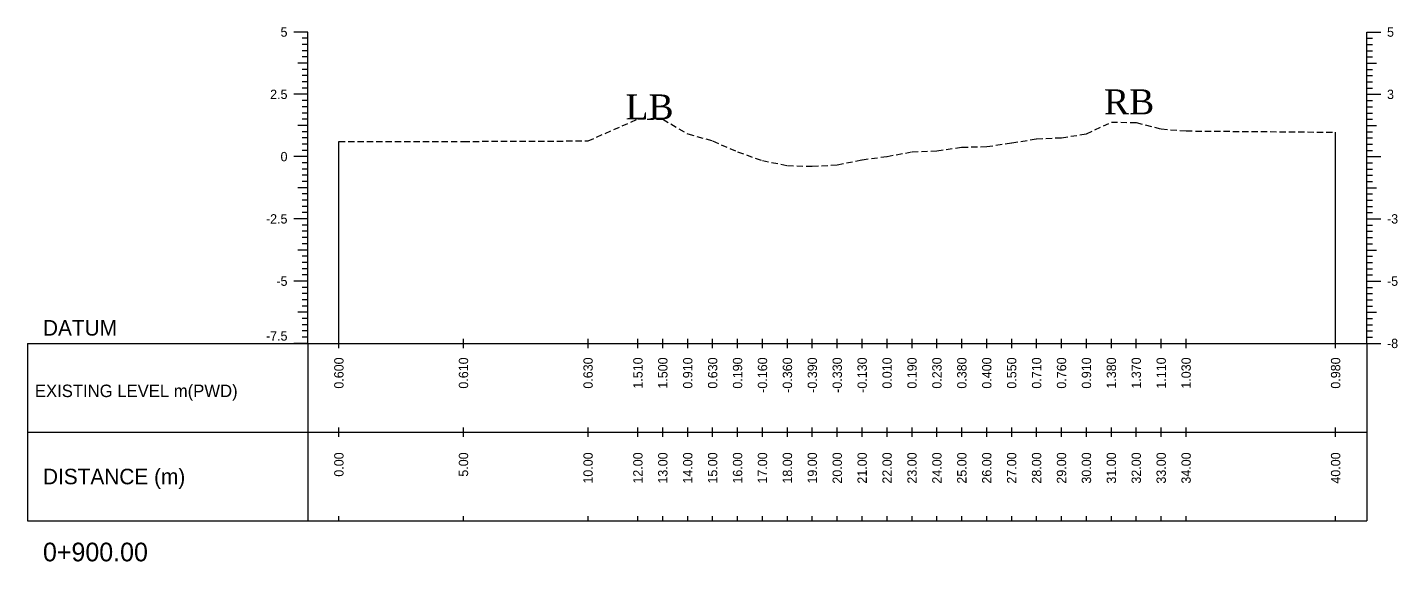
# Model space of a CAD drawing. Header units: inches. Extents: x -603 to 646, y -2572 to -1030.
# Drawn here: x 589.3 to 644.3, y -1222.6 to -1201.2 of the extents above; entities that cross this region are included whole.
import ezdxf
from ezdxf.enums import TextEntityAlignment as Align

# ---------------------------------------------------------------- set-up
doc = ezdxf.new("R2010")
doc.units = ezdxf.units.IN
doc.header["$MEASUREMENT"] = 0
doc.linetypes.add('HIDDEN', pattern=[0.375, 0.25, -0.125])
doc.layers.add('CS_Drawing', color=7, linetype='Continuous')
doc.layers.add('GL', color=3, linetype='HIDDEN')
doc.styles.add('romans', font='romans.shx')

msp = doc.modelspace()

# ---------------------------------------------------------------- linework, layer by layer
at = {"layer": 'CS_Drawing'}
for p, q in [((600.586, -1201.363), (600.024, -1201.363)), ((600.586, -1201.363), (600.192, -1201.363)), ((600.586, -1201.363), (600.361, -1201.363)), ((600.586, -1213.863), (600.586, -1201.363)), ((643.086, -1201.363), (643.649, -1201.363)), ((643.086, -1201.363), (643.48, -1201.363)), ((643.086, -1201.363), (643.311, -1201.363)), ((643.086, -1213.863), (643.086, -1201.363)), ((600.586, -1201.613), (600.361, -1201.613)), ((600.586, -1201.863), (600.361, -1201.863)), ((643.086, -1201.613), (643.311, -1201.613)), ((643.086, -1201.863), (643.311, -1201.863)), ((600.586, -1202.113), (600.361, -1202.113)), ((600.586, -1202.363), (600.361, -1202.363)), ((643.086, -1202.113), (643.311, -1202.113)), ((643.086, -1202.363), (643.311, -1202.363)), ((600.586, -1202.613), (600.192, -1202.613)), ((600.586, -1202.613), (600.361, -1202.613)), ((600.586, -1202.863), (600.361, -1202.863)), ((600.586, -1203.113), (600.361, -1203.113)), ((643.086, -1202.613), (643.48, -1202.613)), ((643.086, -1202.613), (643.311, -1202.613)), ((643.086, -1202.863), (643.311, -1202.863)), ((643.086, -1203.113), (643.311, -1203.113)), ((600.586, -1203.363), (600.361, -1203.363)), ((600.586, -1203.613), (600.361, -1203.613)), ((643.086, -1203.363), (643.311, -1203.363)), ((643.086, -1203.613), (643.311, -1203.613)), ((600.586, -1203.863), (600.024, -1203.863)), ((600.586, -1203.863), (600.192, -1203.863)), ((600.586, -1203.863), (600.361, -1203.863)), ((600.586, -1204.113), (600.361, -1204.113)), ((643.086, -1203.863), (643.649, -1203.863)), ((643.086, -1203.863), (643.48, -1203.863)), ((643.086, -1203.863), (643.311, -1203.863)), ((643.086, -1204.113), (643.311, -1204.113)), ((600.586, -1204.363), (600.361, -1204.363)), ((600.586, -1204.613), (600.361, -1204.613)), ((643.086, -1204.363), (643.311, -1204.363)), ((643.086, -1204.613), (643.311, -1204.613)), ((600.586, -1205.113), (600.192, -1205.113)), ((600.586, -1204.863), (600.361, -1204.863)), ((600.586, -1205.113), (600.361, -1205.113)), ((643.086, -1204.863), (643.311, -1204.863)), ((643.086, -1205.113), (643.48, -1205.113)), ((643.086, -1205.113), (643.311, -1205.113)), ((600.586, -1205.363), (600.361, -1205.363)), ((600.586, -1205.613), (600.361, -1205.613)), ((600.586, -1205.863), (600.361, -1205.863)), ((601.836, -1213.863), (601.836, -1205.763)), ((641.836, -1213.863), (641.836, -1205.383)), ((643.086, -1205.363), (643.311, -1205.363)), ((643.086, -1205.613), (643.311, -1205.613)), ((643.086, -1205.863), (643.311, -1205.863)), ((600.586, -1206.363), (600.024, -1206.363)), ((600.586, -1206.363), (600.192, -1206.363)), ((600.586, -1206.113), (600.361, -1206.113)), ((600.586, -1206.363), (600.361, -1206.363)), ((643.086, -1206.113), (643.311, -1206.113)), ((643.086, -1206.363), (643.649, -1206.363)), ((643.086, -1206.363), (643.48, -1206.363)), ((643.086, -1206.363), (643.311, -1206.363)), ((600.586, -1206.613), (600.361, -1206.613)), ((600.586, -1206.863), (600.361, -1206.863)), ((643.086, -1206.613), (643.311, -1206.613)), ((643.086, -1206.863), (643.311, -1206.863)), ((600.586, -1207.113), (600.361, -1207.113)), ((600.586, -1207.363), (600.361, -1207.363)), ((643.086, -1207.113), (643.311, -1207.113)), ((643.086, -1207.363), (643.311, -1207.363)), ((600.586, -1207.613), (600.192, -1207.613)), ((600.586, -1207.613), (600.361, -1207.613)), ((600.586, -1207.863), (600.361, -1207.863)), ((643.086, -1207.613), (643.48, -1207.613)), ((643.086, -1207.613), (643.311, -1207.613)), ((643.086, -1207.863), (643.311, -1207.863)), ((600.586, -1208.113), (600.361, -1208.113)), ((600.586, -1208.363), (600.361, -1208.363)), ((600.586, -1208.613), (600.361, -1208.613)), ((643.086, -1208.113), (643.311, -1208.113)), ((643.086, -1208.363), (643.311, -1208.363)), ((643.086, -1208.613), (643.311, -1208.613)), ((600.586, -1208.863), (600.024, -1208.863)), ((600.586, -1208.863), (600.192, -1208.863)), ((600.586, -1208.863), (600.361, -1208.863)), ((600.586, -1209.113), (600.361, -1209.113)), ((643.086, -1208.863), (643.649, -1208.863)), ((643.086, -1208.863), (643.48, -1208.863)), ((643.086, -1208.863), (643.311, -1208.863)), ((643.086, -1209.113), (643.311, -1209.113)), ((600.586, -1209.363), (600.361, -1209.363)), ((600.586, -1209.613), (600.361, -1209.613)), ((643.086, -1209.363), (643.311, -1209.363)), ((643.086, -1209.613), (643.311, -1209.613)), ((600.586, -1210.113), (600.192, -1210.113)), ((600.586, -1209.863), (600.361, -1209.863)), ((600.586, -1210.113), (600.361, -1210.113)), ((643.086, -1209.863), (643.311, -1209.863)), ((643.086, -1210.113), (643.48, -1210.113)), ((643.086, -1210.113), (643.311, -1210.113)), ((600.586, -1210.363), (600.361, -1210.363)), ((600.586, -1210.613), (600.361, -1210.613)), ((643.086, -1210.363), (643.311, -1210.363)), ((643.086, -1210.613), (643.311, -1210.613)), ((600.586, -1211.363), (600.024, -1211.363)), ((600.586, -1211.363), (600.192, -1211.363)), ((600.586, -1210.863), (600.361, -1210.863)), ((600.586, -1211.113), (600.361, -1211.113)), ((600.586, -1211.363), (600.361, -1211.363)), ((643.086, -1210.863), (643.311, -1210.863)), ((643.086, -1211.113), (643.311, -1211.113)), ((643.086, -1211.363), (643.649, -1211.363)), ((643.086, -1211.363), (643.48, -1211.363)), ((643.086, -1211.363), (643.311, -1211.363)), ((600.586, -1211.613), (600.361, -1211.613)), ((600.586, -1211.863), (600.361, -1211.863)), ((643.086, -1211.613), (643.311, -1211.613)), ((643.086, -1211.863), (643.311, -1211.863)), ((600.586, -1212.113), (600.361, -1212.113)), ((600.586, -1212.363), (600.361, -1212.363)), ((643.086, -1212.113), (643.311, -1212.113)), ((643.086, -1212.363), (643.311, -1212.363)), ((600.586, -1212.613), (600.192, -1212.613)), ((600.586, -1212.613), (600.361, -1212.613)), ((600.586, -1212.863), (600.361, -1212.863)), ((643.086, -1212.613), (643.48, -1212.613)), ((643.086, -1212.613), (643.311, -1212.613)), ((643.086, -1212.863), (643.311, -1212.863)), ((600.586, -1213.113), (600.361, -1213.113)), ((600.586, -1213.363), (600.361, -1213.363)), ((643.086, -1213.113), (643.311, -1213.113)), ((643.086, -1213.363), (643.311, -1213.363)), ((589.336, -1213.863), (600.586, -1213.863)), ((589.336, -1213.863), (589.336, -1220.988)), ((600.586, -1213.863), (600.024, -1213.863)), ((600.586, -1213.863), (600.192, -1213.863)), ((600.586, -1213.613), (600.361, -1213.613)), ((600.586, -1213.863), (600.361, -1213.863)), ((600.586, -1213.863), (643.086, -1213.863)), ((600.586, -1213.863), (600.586, -1220.988)), ((601.836, -1214.05), (601.836, -1213.675)), ((606.836, -1214.05), (606.836, -1213.675)), ((611.836, -1214.05), (611.836, -1213.675)), ((613.836, -1214.05), (613.836, -1213.675)), ((614.836, -1214.05), (614.836, -1213.675)), ((615.836, -1214.05), (615.836, -1213.675)), ((616.836, -1214.05), (616.836, -1213.675)), ((617.836, -1214.05), (617.836, -1213.675)), ((618.836, -1214.05), (618.836, -1213.675)), ((619.836, -1214.05), (619.836, -1213.675)), ((620.836, -1214.05), (620.836, -1213.675)), ((621.836, -1214.05), (621.836, -1213.675)), ((622.836, -1214.05), (622.836, -1213.675)), ((623.836, -1214.05), (623.836, -1213.675)), ((624.836, -1214.05), (624.836, -1213.675)), ((625.836, -1214.05), (625.836, -1213.675)), ((626.836, -1214.05), (626.836, -1213.675)), ((627.836, -1214.05), (627.836, -1213.675)), ((628.836, -1214.05), (628.836, -1213.675)), ((629.836, -1214.05), (629.836, -1213.675)), ((630.836, -1214.05), (630.836, -1213.675)), ((631.836, -1214.05), (631.836, -1213.675)), ((632.836, -1214.05), (632.836, -1213.675)), ((633.836, -1214.05), (633.836, -1213.675)), ((634.836, -1214.05), (634.836, -1213.675)), ((635.836, -1214.05), (635.836, -1213.675)), ((641.836, -1214.05), (641.836, -1213.675)), ((643.086, -1213.613), (643.311, -1213.613)), ((643.086, -1213.863), (643.649, -1213.863)), ((643.086, -1213.863), (643.48, -1213.863)), ((643.086, -1213.863), (643.311, -1213.863)), ((643.086, -1213.863), (643.086, -1220.988)), ((601.836, -1217.613), (601.836, -1217.238)), ((606.836, -1217.613), (606.836, -1217.238)), ((611.836, -1217.613), (611.836, -1217.238)), ((613.836, -1217.613), (613.836, -1217.238)), ((614.836, -1217.613), (614.836, -1217.238)), ((615.836, -1217.613), (615.836, -1217.238)), ((616.836, -1217.613), (616.836, -1217.238)), ((617.836, -1217.613), (617.836, -1217.238)), ((618.836, -1217.613), (618.836, -1217.238)), ((619.836, -1217.613), (619.836, -1217.238)), ((620.836, -1217.613), (620.836, -1217.238)), ((621.836, -1217.613), (621.836, -1217.238)), ((622.836, -1217.613), (622.836, -1217.238)), ((623.836, -1217.613), (623.836, -1217.238)), ((624.836, -1217.613), (624.836, -1217.238)), ((625.836, -1217.613), (625.836, -1217.238)), ((626.836, -1217.613), (626.836, -1217.238)), ((627.836, -1217.613), (627.836, -1217.238)), ((628.836, -1217.613), (628.836, -1217.238)), ((629.836, -1217.613), (629.836, -1217.238)), ((630.836, -1217.613), (630.836, -1217.238)), ((631.836, -1217.613), (631.836, -1217.238)), ((632.836, -1217.613), (632.836, -1217.238)), ((633.836, -1217.613), (633.836, -1217.238)), ((634.836, -1217.613), (634.836, -1217.238)), ((635.836, -1217.613), (635.836, -1217.238)), ((641.836, -1217.613), (641.836, -1217.238)), ((589.336, -1217.425), (600.586, -1217.425)), ((600.586, -1217.425), (643.086, -1217.425)), ((600.586, -1217.425), (643.086, -1217.425)), ((589.336, -1220.988), (600.586, -1220.988)), ((600.586, -1220.988), (643.086, -1220.988)), ((601.836, -1220.988), (601.836, -1220.8)), ((606.836, -1220.988), (606.836, -1220.8)), ((611.836, -1220.988), (611.836, -1220.8)), ((613.836, -1220.988), (613.836, -1220.8)), ((614.836, -1220.988), (614.836, -1220.8)), ((615.836, -1220.988), (615.836, -1220.8)), ((616.836, -1220.988), (616.836, -1220.8)), ((617.836, -1220.988), (617.836, -1220.8)), ((618.836, -1220.988), (618.836, -1220.8)), ((619.836, -1220.988), (619.836, -1220.8)), ((620.836, -1220.988), (620.836, -1220.8)), ((621.836, -1220.988), (621.836, -1220.8)), ((622.836, -1220.988), (622.836, -1220.8)), ((623.836, -1220.988), (623.836, -1220.8)), ((624.836, -1220.988), (624.836, -1220.8)), ((625.836, -1220.988), (625.836, -1220.8)), ((626.836, -1220.988), (626.836, -1220.8)), ((627.836, -1220.988), (627.836, -1220.8)), ((628.836, -1220.988), (628.836, -1220.8)), ((629.836, -1220.988), (629.836, -1220.8)), ((630.836, -1220.988), (630.836, -1220.8)), ((631.836, -1220.988), (631.836, -1220.8)), ((632.836, -1220.988), (632.836, -1220.8)), ((633.836, -1220.988), (633.836, -1220.8)), ((634.836, -1220.988), (634.836, -1220.8)), ((635.836, -1220.988), (635.836, -1220.8)), ((641.836, -1220.988), (641.836, -1220.8))]:
    msp.add_line(p, q, dxfattribs=at)
at = {"layer": 'GL'}
msp.add_lwpolyline([(601.836, -1205.763), (606.836, -1205.753), (611.836, -1205.733), (613.836, -1204.853), (614.836, -1204.863), (615.836, -1205.453), (616.836, -1205.733), (617.836, -1206.173), (618.836, -1206.523), (619.836, -1206.723), (620.836, -1206.753), (621.836, -1206.693), (622.836, -1206.493), (623.836, -1206.353), (624.836, -1206.173), (625.836, -1206.133), (626.836, -1205.983), (627.836, -1205.963), (628.836, -1205.813), (629.836, -1205.653), (630.836, -1205.603), (631.836, -1205.453), (632.836, -1204.983), (633.836, -1204.993), (634.836, -1205.253), (635.836, -1205.333), (641.836, -1205.383)], dxfattribs=at)

# ---------------------------------------------------------------- texts
at = {"char_height": 1, "width": 4.19433, "attachment_point": 1, "style": 'romans'}
for s, insert in [('{\\fTimes New Roman|b0|i0|c0|p18;RB}', (632.542, -1203.664)), ('{\\fTimes New Roman|b0|i0|c0|p18;LB}', (613.336, -1203.868))]:
    msp.add_mtext(s, dxfattribs=dict(at, insert=insert))
at = {"layer": 'CS_Drawing'}
for s, p in [('5', (599.774, -1201.363)), ('2.5', (599.774, -1203.863)), ('0', (599.774, -1206.363)), ('-2.5', (599.774, -1208.863)), ('-5', (599.774, -1211.363))]:
    msp.add_text(s, height=0.375, dxfattribs=at).set_placement(p, align=Align.MIDDLE_RIGHT)
for s, height, p in [('5', 0.375, (643.899, -1201.363)), ('3', 0.375, (643.899, -1203.863)), ('-3', 0.375, (643.899, -1208.863)), ('-5', 0.375, (643.899, -1211.363)), ('DATUM', 0.625, (589.961, -1213.238)), ('-8', 0.375, (643.899, -1213.863)), ('-8', 0.375, (643.899, -1213.863)), ('EXISTING LEVEL m(PWD)', 0.5, (589.637, -1215.768)), ('DISTANCE (m)', 0.625, (589.961, -1219.207)), ('0+900.00', 0.75, (589.961, -1222.238))]:
    msp.add_text(s, height=height, dxfattribs=at).set_placement(p, align=Align.MIDDLE_LEFT)
msp.add_text('-7.5', height=0.375, dxfattribs=at).set_placement((599.774, -1213.75), align=Align.RIGHT)
for s, p in [('0.600', (601.836, -1214.425)), ('0.610', (606.836, -1214.425)), ('0.630', (611.836, -1214.425)), ('1.510', (613.836, -1214.425)), ('1.500', (614.836, -1214.425)), ('0.910', (615.836, -1214.425)), ('0.630', (616.836, -1214.425)), ('0.190', (617.836, -1214.425)), ('-0.160', (618.836, -1214.425)), ('-0.360', (619.836, -1214.425)), ('-0.390', (620.836, -1214.425)), ('-0.330', (621.836, -1214.425)), ('-0.130', (622.836, -1214.425)), ('0.010', (623.836, -1214.425)), ('0.190', (624.836, -1214.425)), ('0.230', (625.836, -1214.425)), ('0.380', (626.836, -1214.425)), ('0.400', (627.836, -1214.425)), ('0.550', (628.836, -1214.425)), ('0.710', (629.836, -1214.425)), ('0.760', (630.836, -1214.425)), ('0.910', (631.836, -1214.425)), ('1.380', (632.836, -1214.425)), ('1.370', (633.836, -1214.425)), ('1.110', (634.836, -1214.425)), ('1.030', (635.836, -1214.425)), ('0.980', (641.836, -1214.425)), ('0.00', (601.836, -1218.238)), ('5.00', (606.836, -1218.238)), ('10.00', (611.836, -1218.238)), ('12.00', (613.836, -1218.238)), ('13.00', (614.836, -1218.238)), ('14.00', (615.836, -1218.238)), ('15.00', (616.836, -1218.238)), ('16.00', (617.836, -1218.238)), ('17.00', (618.836, -1218.238)), ('18.00', (619.836, -1218.238)), ('19.00', (620.836, -1218.238)), ('20.00', (621.836, -1218.238)), ('21.00', (622.836, -1218.238)), ('22.00', (623.836, -1218.238)), ('23.00', (624.836, -1218.238)), ('24.00', (625.836, -1218.238)), ('25.00', (626.836, -1218.238)), ('26.00', (627.836, -1218.238)), ('27.00', (628.836, -1218.238)), ('28.00', (629.836, -1218.238)), ('29.00', (630.836, -1218.238)), ('30.00', (631.836, -1218.238)), ('31.00', (632.836, -1218.238)), ('32.00', (633.836, -1218.238)), ('33.00', (634.836, -1218.238)), ('34.00', (635.836, -1218.238)), ('40.00', (641.836, -1218.238))]:
    msp.add_text(s, height=0.375, rotation=90, dxfattribs=at).set_placement(p, align=Align.MIDDLE_RIGHT)

doc.saveas('drawing.dxf')
